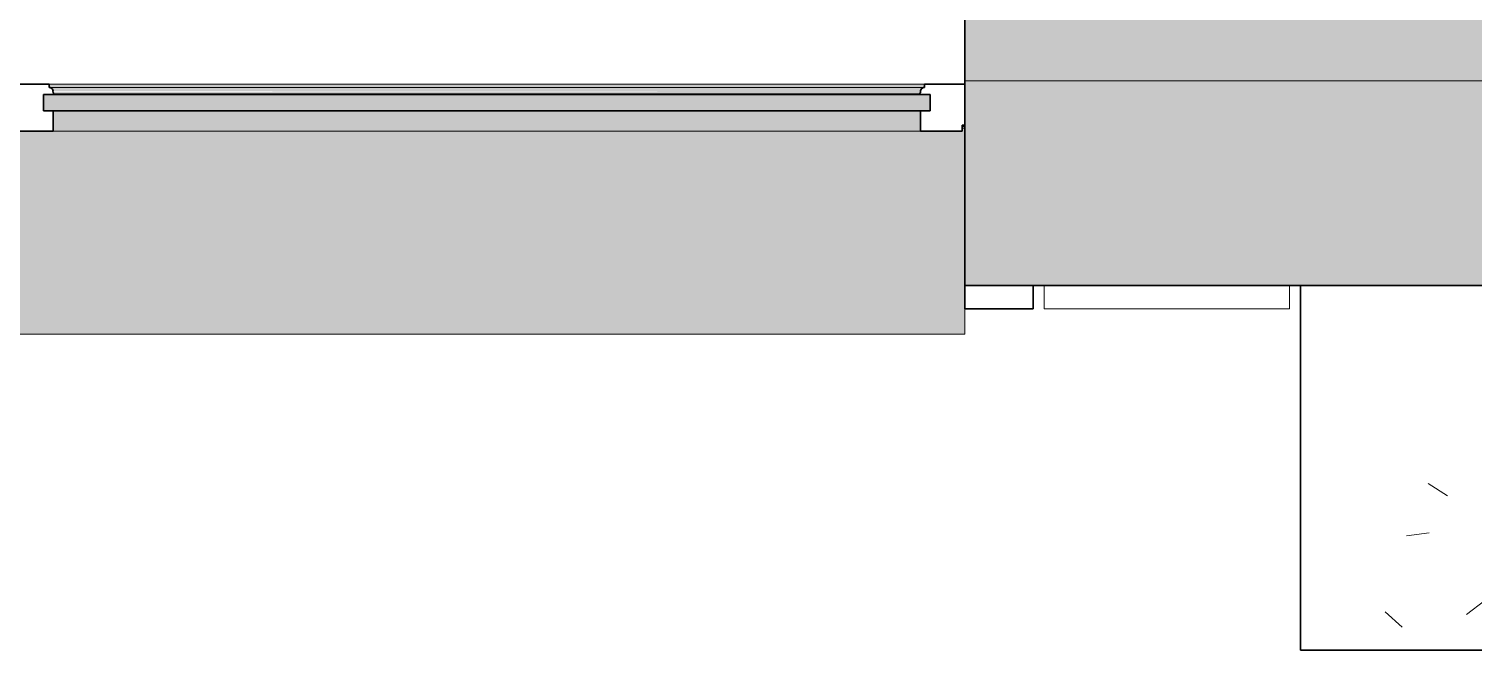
# Model space of a CAD drawing. Header units: millimetres. Extents: x 155927 to 326028, y -36033 to 97293.
# Drawn here: x 160448 to 162562, y 8434 to 9344 of the extents above; entities that cross this region are included whole.
import ezdxf

# ---------------------------------------------------------------- set-up
doc = ezdxf.new("R2010")
doc.units = ezdxf.units.MM
doc.header["$MEASUREMENT"] = 0
for name, color, linetype, lineweight in [('A-GLAZ', 7, 'CONTINUOUS', 9), ('A-GLAZ-CURT', 7, 'CONTINUOUS', 9), ('A-WALL', 7, 'CONTINUOUS', 9), ('A-WALL-PATT', 7, 'CONTINUOUS', 9), ('I-WALL', 7, 'CONTINUOUS', 9)]:
    doc.layers.add(name, color=color, linetype=linetype, lineweight=lineweight)

msp = doc.modelspace()

# ---------------------------------------------------------------- hatches: boundary and pattern name
at = {"layer": 'A-GLAZ'}
for points in [[(161754.8, 9257.5), (161758.6, 9257.5), (161758.6, 9262.5), (160477, 9262.5), (160477, 9257.5), (161752.8, 9257.5)], [(161766.6, 9223.6), (161766.6, 9247.5), (160469.1, 9247.5), (160469.1, 9223.6)], [(161752.8, 9252.6), (161754.6, 9256.2), (161754.8, 9257.5), (160479.9, 9257), (160482.6, 9253.9), (160483.3, 9252.6), (161752.4, 9252.6)], [(161751.4, 9248.6), (161752.6, 9252.6), (160483, 9251.5), (160484.3, 9248.6), (161726.2, 9248.6)], [(161752.6, 9193.6), (161752.6, 9223.6), (160483, 9223.6), (160483, 9193.6)], [(161817.8, 8896.6), (161817.8, 9198.3), (161813.5, 9198.3), (161813.5, 9193.6), (160422.2, 9193.6), (160422.2, 9198.3), (160417.8, 9198.3), (160417.8, 9193.6), (158933.8, 9193.6), (158933.8, 9198.3), (158929.5, 9198.3), (158929.5, 9193.6), (157538.2, 9193.6), (157538.2, 9198.3), (157533.8, 9198.3), (157533.8, 8896.6), (159906.5, 8896.6)]]:
    msp.add_hatch(color=256, dxfattribs=at).paths.add_polyline_path(points, flags=0)
h = msp.add_hatch(color=256, dxfattribs=at)
h.paths.add_polyline_path([(160481.4, 9255.8), (160478.6, 9257.5), (160479.9, 9256.4), (160481, 9255.9)], flags=0)
h.paths.add_polyline_path([(157597.4, 9255.8), (157594.6, 9257.5), (157595.9, 9256.4), (157597, 9255.9)], flags=0)
h = msp.add_hatch(color=256, dxfattribs=at)
h.paths.add_polyline_path([(161817.8, 9198.3), (161817.8, 9200.4), (161813.5, 9200.4), (161813.5, 9198.3)], flags=0)
h.paths.add_polyline_path([(160422.2, 9198.3), (160422.2, 9200.4), (160417.8, 9200.4), (160417.8, 9198.3)], flags=0)
h.paths.add_polyline_path([(158929.5, 9198.3), (158933.8, 9198.3), (158933.8, 9200.4), (158929.5, 9200.4)], flags=0)
h.paths.add_polyline_path([(157533.8, 9198.3), (157538.2, 9198.3), (157538.2, 9200.4), (157533.8, 9200.4)], flags=0)
at = {"layer": 'A-WALL-PATT'}
h = msp.add_hatch(color=256, dxfattribs=at)
h.paths.add_polyline_path([(162125.8, 9267.6), (162125.8, 9369.6), (161817.8, 9369.6), (161817.8, 9267.6), (162029.5, 9267.6)], flags=0)
h.paths.add_polyline_path([(157533.8, 9267.6), (157533.8, 9369.6), (156862.8, 9369.6), (156862.8, 9267.6), (157480.1, 9267.6)], flags=0)
h = msp.add_hatch(color=256, dxfattribs=at)
h.paths.add_polyline_path([(165783.8, 9267.6), (165783.8, 9369.6), (164242.8, 9369.6), (164242.8, 9267.6), (165669, 9267.6)], flags=0)
h.paths.add_polyline_path([(162608.8, 9267.6), (162608.8, 9369.6), (162125.8, 9369.6), (162125.8, 9267.6), (162332.8, 9267.6)], flags=0)
h = msp.add_hatch(color=256, dxfattribs=at)
h.paths.add_polyline_path([(226158.8, 8967.6), (226158.8, 9267.6), (224992.8, 9267.6), (224992.8, 8967.6), (225417.2, 8967.6)], flags=0)
h.paths.add_polyline_path([(222990.9, 8967.6), (223358.8, 8967.6), (223358.8, 9267.6), (222192.8, 9267.6), (222192.8, 8967.6)], flags=0)
h.paths.add_polyline_path([(215258.8, 8967.6), (215258.8, 9267.6), (213567.8, 9267.6), (213567.8, 8967.6)], flags=0)
h.paths.add_polyline_path([(207033.8, 8967.6), (207033.8, 9267.6), (202692.8, 9267.6), (202692.8, 8967.6), (206006.6, 8967.6)], flags=0)
h.paths.add_polyline_path([(199908.8, 8967.6), (199908.8, 9267.6), (197242.8, 9267.6), (197242.8, 8967.6), (198727.6, 8967.6)], flags=0)
h.paths.add_polyline_path([(195608.8, 8967.6), (195608.8, 9267.6), (192942.8, 9267.6), (192942.8, 8967.6), (193875, 8967.6)], flags=0)
h.paths.add_polyline_path([(190158.8, 8967.6), (190158.8, 9267.6), (187692.8, 9267.6), (187692.8, 8967.6), (189022.3, 8967.6)], flags=0)
h.paths.add_polyline_path([(184908.8, 8967.6), (184908.8, 9267.6), (183567.8, 9267.6), (183567.8, 8967.6), (184169.7, 8967.6)], flags=0)
h.paths.add_polyline_path([(179283.8, 8967.6), (179283.8, 9267.6), (177567.8, 9267.6), (177567.8, 8967.6)], flags=0)
h.paths.add_polyline_path([(165783.8, 8967.6), (165783.8, 9267.6), (164242.8, 9267.6), (164242.8, 8967.6), (164759.1, 8967.6)], flags=0)
h.paths.add_polyline_path([(162332.8, 8967.6), (162608.8, 8967.6), (162608.8, 9267.6), (161817.8, 9267.6), (161817.8, 8967.6)], flags=0)
h.paths.add_polyline_path([(157533.8, 8967.6), (157533.8, 9267.6), (156460.8, 9267.6), (156460.8, 8967.6), (157480.1, 8967.6)], flags=0)

# ---------------------------------------------------------------- linework, layer by layer
at = {"layer": 'A-GLAZ', "lineweight": 30}
for p, q in [((160477, 9262.5), (160417.8, 9262.5)), ((160477, 9257.5), (160477, 9262.5)), ((161758.6, 9262.5), (161758.6, 9257.5)), ((161817.8, 9262.5), (161758.6, 9262.5)), ((160469.1, 9247.5), (160469.1, 9223.6)), ((161766.6, 9247.5), (160469.1, 9247.5)), ((160469.1, 9223.6), (160469.1, 9247.5)), ((160469.1, 9247.5), (160484.3, 9247.5)), ((160478.6, 9257.5), (160477, 9257.5)), ((160484.3, 9247.5), (160484.3, 9248.6)), ((161751.4, 9248.6), (161751.4, 9247.5)), ((161751.4, 9247.5), (161766.6, 9247.5)), ((161758.6, 9257.5), (161757.1, 9257.5)), ((161766.6, 9223.6), (161766.6, 9247.5)), ((161766.6, 9247.5), (161766.6, 9223.6)), ((160469.1, 9223.6), (161766.6, 9223.6)), ((160483, 9223.6), (160469.1, 9223.6)), ((160483, 9193.6), (160483, 9223.6)), ((161766.6, 9223.6), (161752.6, 9223.6)), ((161752.6, 9223.6), (161752.6, 9193.6)), ((161813.5, 9193.6), (161813.5, 9202.6)), ((161813.5, 9202.6), (161817.8, 9202.6)), ((160422.2, 9193.6), (160483, 9193.6)), ((161752.6, 9193.6), (161813.5, 9193.6)), ((161817.8, 8967.6), (161817.8, 8933.6)), ((161917.8, 8933.6), (161917.8, 8967.6)), ((162308.8, 8967.6), (162308.8, 8433.6)), ((161817.8, 8933.6), (161917.8, 8933.6)), ((162308.8, 8433.6), (162608.8, 8433.6))]:
    msp.add_line(p, q, dxfattribs=at)
at = {"layer": 'A-GLAZ'}
for p, q in [((161758.6, 9262.5), (160477, 9262.5)), ((160477, 9257.5), (160478.6, 9257.5)), ((160478.6, 9257.5), (161757.1, 9257.5)), ((160484.3, 9248.6), (161751.4, 9248.6)), ((161757.1, 9257.5), (161758.6, 9257.5)), ((161813.5, 9200.4), (161817.8, 9200.4)), ((161813.5, 9198.3), (161817.8, 9198.3)), ((160483, 9193.6), (161752.6, 9193.6)), ((161817.8, 8933.6), (161817.8, 8896.6)), ((157533.8, 8896.6), (161817.8, 8896.6))]:
    msp.add_line(p, q, dxfattribs=at)
at = {"layer": 'A-GLAZ', "linetype": 'Continuous'}
for p, q in [((162495.6, 8677.6), (162523.9, 8659.6)), ((162464, 8601), (162497.3, 8605.4)), ((162552, 8486), (162578.6, 8506.4)), ((162432.9, 8489.9), (162457.7, 8467.3))]:
    msp.add_line(p, q, dxfattribs=at)
at = {"layer": 'A-GLAZ', "lineweight": 30}
for centre, radius, start, end in [((160477.5, 9252.2), 5.36, 3.4261, 78.0476), ((160490.2, 9253), 7.4, 183.4261, 216.5739), ((161745.5, 9253), 7.4, 323.4261, 356.5739), ((161758.2, 9252.2), 5.36, 101.9524, 176.5739)]:
    msp.add_arc(centre, radius, start, end, dxfattribs=at)
at = {"layer": 'A-GLAZ'}
for points, knots in [([(160481, 9256.2), (160480.9, 9256.4), (160480.5, 9256.7), (160479.7, 9257.2), (160479, 9257.4), (160478.6, 9257.5)], [-0.4, -0.4, -0.4, -0.4, -0.3, -0.2, 0, 0, 0, 0]), ([(160482.8, 9252.6), (160482.8, 9253), (160482.7, 9253.7), (160482.3, 9254.6), (160482.1, 9255), (160482, 9255.2)], [-1, -1, -1, -1, -0.8, -0.7, -0.6, -0.6, -0.6, -0.6]), ([(161753.7, 9255.2), (161753.6, 9255), (161753.4, 9254.6), (161753, 9253.7), (161752.9, 9253), (161752.8, 9252.6)], [0.6, 0.6, 0.6, 0.6, 0.7, 0.8, 1, 1, 1, 1]), ([(161757.1, 9257.5), (161756.6, 9257.4), (161756, 9257.2), (161755.2, 9256.7), (161754.8, 9256.4), (161754.6, 9256.2)], [0, 0, 0, 0, 0.2, 0.3, 0.4, 0.4, 0.4, 0.4])]:
    msp.add_open_spline(points, degree=3, knots=knots, dxfattribs=at)
for points in [[(160484.3, 9248.6), (160484, 9249), (160483.7, 9249.4), (160483.5, 9249.8)], [(161752.1, 9249.8), (161751.9, 9249.4), (161751.7, 9249), (161751.4, 9248.6)]]:
    msp.add_open_spline(points, degree=3, dxfattribs=at)
at = {"layer": 'A-GLAZ-CURT', "lineweight": 20}
for p, q in [((162292.8, 8967.6), (161933.8, 8967.6)), ((161933.8, 8967.6), (161933.8, 8933.6)), ((162292.8, 8933.6), (162292.8, 8967.6)), ((161933.8, 8933.6), (162292.8, 8933.6))]:
    msp.add_line(p, q, dxfattribs=at)
at = {"layer": 'A-WALL'}
for p, q in [((162125.8, 9267.6), (161817.8, 9267.6)), ((162608.8, 9267.6), (162125.8, 9267.6))]:
    msp.add_line(p, q, dxfattribs=at)
at = {"layer": 'A-WALL', "lineweight": 30}
for p, q in [((161817.8, 9267.6), (161817.8, 8967.6)), ((161817.8, 8967.6), (162608.8, 8967.6))]:
    msp.add_line(p, q, dxfattribs=at)
at = {"layer": 'I-WALL', "lineweight": 30}
msp.add_line((161817.8, 9369.6), (161817.8, 9267.6), dxfattribs=at)
at = {"layer": 'I-WALL'}
for p, q in [((161817.8, 9267.6), (162125.8, 9267.6)), ((162125.8, 9267.6), (162608.8, 9267.6))]:
    msp.add_line(p, q, dxfattribs=at)

doc.saveas('drawing.dxf')
